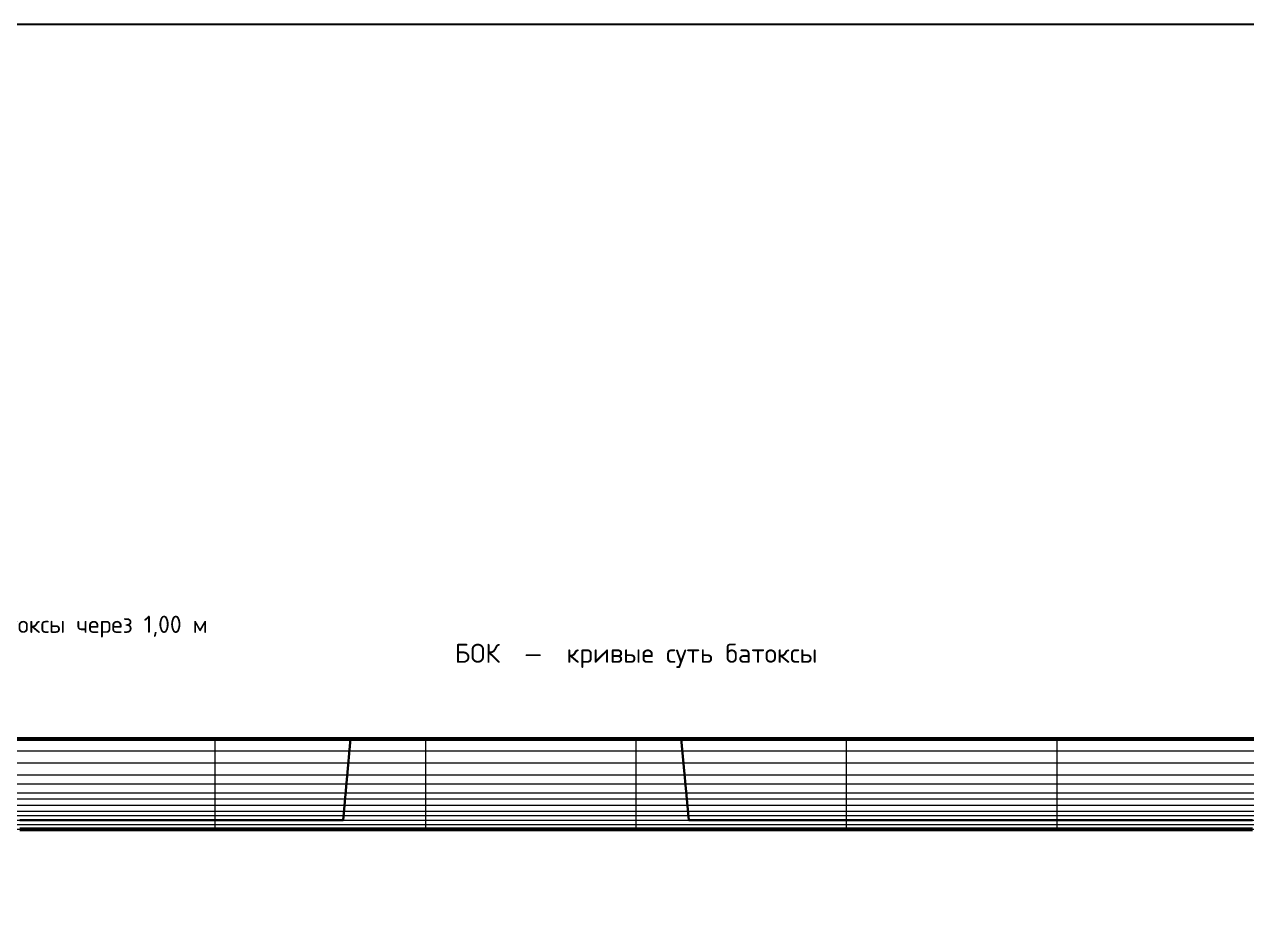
# Model space of a CAD drawing. Header units: millimetres. Extents: x 0 to 899, y -5 to 244.
# Drawn here: x 335.3 to 498.1, y 125.7 to 243.8 of the extents above; entities that cross this region are included whole.
import ezdxf
from ezdxf.enums import TextEntityAlignment as Align

# ---------------------------------------------------------------- set-up
doc = ezdxf.new("R2010")
doc.units = ezdxf.units.MM
doc.linetypes.add('DASHED', pattern=[1.524, 1.27, -0.254])
for name, color, linetype in [('00_РАМКА', 7, 'Continuous'), ('01_ЛИНИИ', 7, 'Continuous'), ('04_ТЕКСТ', 7, 'Continuous')]:
    doc.layers.add(name, color=color, linetype=linetype)
doc.styles.add('ГОСТ', font='isocpeur.ttf')

msp = doc.modelspace()

# ---------------------------------------------------------------- linework, layer by layer
at = {"layer": '00_РАМКА'}
msp.add_lwpolyline([(0, 0), (899.16, 0), (899.16, 243.84), (0, 243.84)], close=True, dxfattribs=at)
at = {"layer": '01_ЛИНИИ', "color": 253, "lineweight": 13, "true_color": 0x9aa4b4}
for points in [[(136.42, 148.73), (697.11, 148.73)], [(136.42, 147.13), (697.11, 147.13)], [(136.42, 145.53), (697.11, 145.53)], [(136.42, 143.93), (697.11, 143.93)], [(136.42, 142.73), (697.11, 142.73)], [(136.42, 141.53), (697.11, 141.53)], [(136.42, 140.73), (697.11, 140.73)], [(136.42, 139.92), (697.11, 139.92)], [(136.42, 139.12), (697.11, 139.12)], [(136.42, 138.52), (697.11, 138.52)], [(136.42, 137.92), (697.11, 137.92)], [(136.42, 137.32), (697.11, 137.32)], [(136.42, 136.72), (697.11, 136.72)]]:
    msp.add_lwpolyline(points, dxfattribs=at)
at = {"layer": '01_ЛИНИИ', "color": 179, "lineweight": 53, "true_color": 0x16202f}
for points in [[(136.42, 148.73), (697.11, 148.73)], [(334.67, 136.72), (335.67, 136.72), (336.67, 136.72), (337.67, 136.72), (338.67, 136.72), (339.67, 136.72), (340.67, 136.72), (341.67, 136.72), (342.68, 136.72), (343.68, 136.72), (344.68, 136.72), (345.68, 136.72), (346.68, 136.72), (347.68, 136.72), (348.68, 136.72), (349.68, 136.72), (350.69, 136.72), (351.69, 136.72), (352.69, 136.72), (353.69, 136.72), (354.69, 136.72), (355.69, 136.72), (356.69, 136.72), (357.69, 136.72), (358.7, 136.72), (359.7, 136.72), (360.7, 136.72), (361.7, 136.72), (362.7, 136.72), (363.7, 136.72), (364.7, 136.72), (365.7, 136.72), (366.7, 136.72), (367.71, 136.72), (368.71, 136.72), (369.71, 136.72), (370.71, 136.72), (371.71, 136.72), (372.71, 136.72), (373.71, 136.72), (374.71, 136.72), (375.72, 136.72), (376.72, 136.72), (377.72, 136.72), (378.72, 136.72), (379.72, 136.72), (380.72, 136.72), (381.72, 136.72), (382.72, 136.72), (383.73, 136.72), (384.73, 136.72), (385.73, 136.72), (386.73, 136.72), (387.73, 136.72), (388.73, 136.72), (389.73, 136.72), (390.73, 136.72), (391.74, 136.72), (392.74, 136.72), (393.74, 136.72), (394.74, 136.72), (395.74, 136.72), (396.74, 136.72), (397.74, 136.72), (398.74, 136.72), (399.75, 136.72), (400.75, 136.72), (401.75, 136.72), (402.75, 136.72), (403.75, 136.72), (404.75, 136.72), (405.75, 136.72), (406.75, 136.72), (407.75, 136.72), (408.76, 136.72), (409.76, 136.72), (410.76, 136.72), (411.76, 136.72), (412.76, 136.72), (413.76, 136.72), (414.76, 136.72), (415.76, 136.72), (416.77, 136.72), (417.77, 136.72), (418.77, 136.72), (419.77, 136.72), (420.77, 136.72), (421.77, 136.72), (422.77, 136.72), (423.77, 136.72), (424.78, 136.72), (425.78, 136.72), (426.78, 136.72), (427.78, 136.72), (428.78, 136.72), (429.78, 136.72), (430.78, 136.72), (431.78, 136.72), (432.79, 136.72), (433.79, 136.72), (434.79, 136.72), (435.79, 136.72), (436.79, 136.72), (437.79, 136.72), (438.79, 136.72), (439.79, 136.72), (440.8, 136.72), (441.8, 136.72), (442.8, 136.72), (443.8, 136.72), (444.8, 136.72), (445.8, 136.72), (446.8, 136.72), (447.8, 136.72), (448.8, 136.72), (449.81, 136.72), (450.81, 136.72), (451.81, 136.72), (452.81, 136.72), (453.81, 136.72), (454.81, 136.72), (455.81, 136.72), (456.81, 136.72), (457.82, 136.72), (458.82, 136.72), (459.82, 136.72), (460.82, 136.72), (461.82, 136.72), (462.82, 136.72), (463.82, 136.72), (464.82, 136.72), (465.83, 136.72), (466.83, 136.72), (467.83, 136.72), (468.83, 136.72), (469.83, 136.72), (470.83, 136.72), (471.83, 136.72), (472.83, 136.72), (473.84, 136.72), (474.84, 136.72), (475.84, 136.72), (476.84, 136.72), (477.84, 136.72), (478.84, 136.72), (479.84, 136.72), (480.84, 136.72), (481.85, 136.72), (482.85, 136.72), (483.85, 136.72), (484.85, 136.72), (485.85, 136.72), (486.85, 136.72), (487.85, 136.72), (488.85, 136.72), (489.85, 136.72), (490.86, 136.72), (491.86, 136.72), (492.86, 136.72), (493.86, 136.72), (494.86, 136.72), (495.86, 136.72), (496.86, 136.72), (497.86, 136.72), (498.87, 136.72)]]:
    msp.add_lwpolyline(points, dxfattribs=at)
at = {"layer": '01_ЛИНИИ', "color": 179, "linetype": 'DASHED', "lineweight": 35, "true_color": 0x16202f}
msp.add_lwpolyline([(334.67, 148.73), (335.67, 148.73), (336.67, 148.73), (337.67, 148.73), (338.67, 148.73), (339.67, 148.73), (340.67, 148.73), (341.67, 148.73), (342.68, 148.73), (343.68, 148.73), (344.68, 148.73), (345.68, 148.73), (346.68, 148.73), (347.68, 148.73), (348.68, 148.73), (349.68, 148.73), (350.69, 148.73), (351.69, 148.73), (352.69, 148.73), (353.69, 148.73), (354.69, 148.73), (355.69, 148.73), (356.69, 148.73), (357.69, 148.73), (358.7, 148.73), (359.7, 148.73), (360.7, 148.73), (361.7, 148.73), (362.7, 148.73), (363.7, 148.73), (364.7, 148.73), (365.7, 148.73), (366.7, 148.73), (367.71, 148.73), (368.71, 148.73), (369.71, 148.73), (370.71, 148.73), (371.71, 148.73), (372.71, 148.73), (373.71, 148.73), (374.71, 148.73), (375.72, 148.73), (376.72, 148.73), (377.72, 148.73), (378.72, 148.73), (379.72, 148.73), (380.72, 148.73), (381.72, 148.73), (382.72, 148.73), (383.73, 148.73), (384.73, 148.73), (385.73, 148.73), (386.73, 148.73), (387.73, 148.73), (388.73, 148.73), (389.73, 148.73), (390.73, 148.73), (391.74, 148.73), (392.74, 148.73), (393.74, 148.73), (394.74, 148.73), (395.74, 148.73), (396.74, 148.73), (397.74, 148.73), (398.74, 148.73), (399.75, 148.73), (400.75, 148.73), (401.75, 148.73), (402.75, 148.73), (403.75, 148.73), (404.75, 148.73), (405.75, 148.73), (406.75, 148.73), (407.75, 148.73), (408.76, 148.73), (409.76, 148.73), (410.76, 148.73), (411.76, 148.73), (412.76, 148.73), (413.76, 148.73), (414.76, 148.73), (415.76, 148.73), (416.77, 148.73), (417.77, 148.73), (418.77, 148.73), (419.77, 148.73), (420.77, 148.73), (421.77, 148.73), (422.77, 148.73), (423.77, 148.73), (424.78, 148.73), (425.78, 148.73), (426.78, 148.73), (427.78, 148.73), (428.78, 148.73), (429.78, 148.73), (430.78, 148.73), (431.78, 148.73), (432.79, 148.73), (433.79, 148.73), (434.79, 148.73), (435.79, 148.73), (436.79, 148.73), (437.79, 148.73), (438.79, 148.73), (439.79, 148.73), (440.8, 148.73), (441.8, 148.73), (442.8, 148.73), (443.8, 148.73), (444.8, 148.73), (445.8, 148.73), (446.8, 148.73), (447.8, 148.73), (448.8, 148.73), (449.81, 148.73), (450.81, 148.73), (451.81, 148.73), (452.81, 148.73), (453.81, 148.73), (454.81, 148.73), (455.81, 148.73), (456.81, 148.73), (457.82, 148.73), (458.82, 148.73), (459.82, 148.73), (460.82, 148.73), (461.82, 148.73), (462.82, 148.73), (463.82, 148.73), (464.82, 148.73), (465.83, 148.73), (466.83, 148.73), (467.83, 148.73), (468.83, 148.73), (469.83, 148.73), (470.83, 148.73), (471.83, 148.73), (472.83, 148.73), (473.84, 148.73), (474.84, 148.73), (475.84, 148.73), (476.84, 148.73), (477.84, 148.73), (478.84, 148.73), (479.84, 148.73), (480.84, 148.73), (481.85, 148.73), (482.85, 148.73), (483.85, 148.73), (484.85, 148.73), (485.85, 148.73), (486.85, 148.73), (487.85, 148.73), (488.85, 148.73), (489.85, 148.73), (490.86, 148.73), (491.86, 148.73), (492.86, 148.73), (493.86, 148.73), (494.86, 148.73), (495.86, 148.73), (496.86, 148.73), (497.86, 148.73), (498.87, 148.73)], dxfattribs=at)
at = {"layer": '01_ЛИНИИ', "color": 146, "lineweight": 30, "true_color": 0x1c5c8a}
for points in [[(334.67, 137.92), (335.67, 137.92), (336.67, 137.92), (337.67, 137.92), (338.67, 137.92), (339.67, 137.92), (340.67, 137.92), (341.67, 137.92), (342.68, 137.92), (343.68, 137.92), (344.68, 137.92), (345.68, 137.92), (346.68, 137.92), (347.68, 137.92), (348.68, 137.92), (349.68, 137.92), (350.69, 137.92), (351.69, 137.92), (352.69, 137.92), (353.69, 137.92), (354.69, 137.92), (355.69, 137.92), (356.69, 137.92), (357.69, 137.92), (358.7, 137.92), (359.7, 137.92), (360.7, 137.92), (361.7, 137.92), (362.7, 137.92), (363.7, 137.92), (364.7, 137.92), (365.7, 137.92), (366.7, 137.92), (367.71, 137.92), (368.71, 137.92), (369.71, 137.92), (370.71, 137.92), (371.71, 137.92), (372.71, 137.92), (373.71, 137.92), (374.71, 137.92), (375.72, 137.92), (376.72, 137.92), (377.72, 137.92), (378.72, 148.73), (379.72, 148.73), (380.72, 148.73), (381.72, 148.73), (382.72, 148.73), (383.73, 148.73), (384.73, 148.73), (385.73, 148.73), (386.73, 148.73), (387.73, 148.73), (388.73, 148.73), (389.73, 148.73), (390.73, 148.73), (391.74, 148.73), (392.74, 148.73), (393.74, 148.73), (394.74, 148.73), (395.74, 148.73), (396.74, 148.73), (397.74, 148.73), (398.74, 148.73), (399.75, 148.73), (400.75, 148.73), (401.75, 148.73), (402.75, 148.73), (403.75, 148.73), (404.75, 148.73), (405.75, 148.73), (406.75, 148.73), (407.75, 148.73), (408.76, 148.73), (409.76, 148.73), (410.76, 148.73), (411.76, 148.73), (412.76, 148.73), (413.76, 148.73), (414.76, 148.73), (415.76, 148.73), (416.77, 148.73), (417.77, 148.73), (418.77, 148.73), (419.77, 148.73), (420.77, 148.73), (421.77, 148.73), (422.77, 148.73), (423.77, 137.92), (424.78, 137.92), (425.78, 137.92), (426.78, 137.92), (427.78, 137.92), (428.78, 137.92), (429.78, 137.92), (430.78, 137.92), (431.78, 137.92), (432.79, 137.92), (433.79, 137.92), (434.79, 137.92), (435.79, 137.92), (436.79, 137.92), (437.79, 137.92), (438.79, 137.92), (439.79, 137.92), (440.8, 137.92), (441.8, 137.92), (442.8, 137.92), (443.8, 137.92), (444.8, 137.92), (445.8, 137.92), (446.8, 137.92), (447.8, 137.92), (448.8, 137.92), (449.81, 137.92), (450.81, 137.92), (451.81, 137.92), (452.81, 137.92), (453.81, 137.92), (454.81, 137.92), (455.81, 137.92), (456.81, 137.92), (457.82, 137.92), (458.82, 137.92), (459.82, 137.92), (460.82, 137.92), (461.82, 137.92), (462.82, 137.92), (463.82, 137.92), (464.82, 137.92), (465.83, 137.92), (466.83, 137.92), (467.83, 137.92), (468.83, 137.92), (469.83, 137.92), (470.83, 137.92), (471.83, 137.92), (472.83, 137.92), (473.84, 137.92), (474.84, 137.92), (475.84, 137.92), (476.84, 137.92), (477.84, 137.92), (478.84, 137.92), (479.84, 137.92), (480.84, 137.92), (481.85, 137.92), (482.85, 137.92), (483.85, 137.92), (484.85, 137.92), (485.85, 137.92), (486.85, 137.92), (487.85, 137.92), (488.85, 137.92), (489.85, 137.92), (490.86, 137.92), (491.86, 137.92), (492.86, 137.92), (493.86, 137.92), (494.86, 137.92), (495.86, 137.92), (496.86, 137.92), (497.86, 137.92), (498.87, 137.92)], [(334.67, 136.72), (335.67, 136.72), (336.67, 136.72), (337.67, 136.72), (338.67, 136.72), (339.67, 136.72), (340.67, 136.72), (341.67, 136.72), (342.68, 136.72), (343.68, 136.72), (344.68, 136.72), (345.68, 136.72), (346.68, 136.72), (347.68, 136.72), (348.68, 136.72), (349.68, 136.72), (350.69, 136.72), (351.69, 136.72), (352.69, 136.72), (353.69, 136.72), (354.69, 136.72), (355.69, 136.72), (356.69, 136.72), (357.69, 136.72), (358.7, 136.72), (359.7, 136.72), (360.7, 136.72), (361.7, 136.72), (362.7, 136.72), (363.7, 136.72), (364.7, 136.72), (365.7, 136.72), (366.7, 136.72), (367.71, 136.72), (368.71, 136.72), (369.71, 136.72), (370.71, 136.72), (371.71, 136.72), (372.71, 136.72), (373.71, 136.72), (374.71, 136.72), (375.72, 136.72), (376.72, 136.72), (377.72, 136.72), (378.72, 136.72), (379.72, 136.72), (380.72, 136.72), (381.72, 136.72), (382.72, 136.72), (383.73, 136.72), (384.73, 136.72), (385.73, 136.72), (386.73, 136.72), (387.73, 136.72), (388.73, 136.72), (389.73, 136.72), (390.73, 136.72), (391.74, 136.72), (392.74, 136.72), (393.74, 136.72), (394.74, 136.72), (395.74, 136.72), (396.74, 136.72), (397.74, 136.72), (398.74, 136.72), (399.75, 136.72), (400.75, 136.72), (401.75, 136.72), (402.75, 136.72), (403.75, 136.72), (404.75, 136.72), (405.75, 136.72), (406.75, 136.72), (407.75, 136.72), (408.76, 136.72), (409.76, 136.72), (410.76, 136.72), (411.76, 136.72), (412.76, 136.72), (413.76, 136.72), (414.76, 136.72), (415.76, 136.72), (416.77, 136.72), (417.77, 136.72), (418.77, 136.72), (419.77, 136.72), (420.77, 136.72), (421.77, 136.72), (422.77, 136.72), (423.77, 136.72), (424.78, 136.72), (425.78, 136.72), (426.78, 136.72), (427.78, 136.72), (428.78, 136.72), (429.78, 136.72), (430.78, 136.72), (431.78, 136.72), (432.79, 136.72), (433.79, 136.72), (434.79, 136.72), (435.79, 136.72), (436.79, 136.72), (437.79, 136.72), (438.79, 136.72), (439.79, 136.72), (440.8, 136.72), (441.8, 136.72), (442.8, 136.72), (443.8, 136.72), (444.8, 136.72), (445.8, 136.72), (446.8, 136.72), (447.8, 136.72), (448.8, 136.72), (449.81, 136.72), (450.81, 136.72), (451.81, 136.72), (452.81, 136.72), (453.81, 136.72), (454.81, 136.72), (455.81, 136.72), (456.81, 136.72), (457.82, 136.72), (458.82, 136.72), (459.82, 136.72), (460.82, 136.72), (461.82, 136.72), (462.82, 136.72), (463.82, 136.72), (464.82, 136.72), (465.83, 136.72), (466.83, 136.72), (467.83, 136.72), (468.83, 136.72), (469.83, 136.72), (470.83, 136.72), (471.83, 136.72), (472.83, 136.72), (473.84, 136.72), (474.84, 136.72), (475.84, 136.72), (476.84, 136.72), (477.84, 136.72), (478.84, 136.72), (479.84, 136.72), (480.84, 136.72), (481.85, 136.72), (482.85, 136.72), (483.85, 136.72), (484.85, 136.72), (485.85, 136.72), (486.85, 136.72), (487.85, 136.72), (488.85, 136.72), (489.85, 136.72), (490.86, 136.72), (491.86, 136.72), (492.86, 136.72), (493.86, 136.72), (494.86, 136.72), (495.86, 136.72), (496.86, 136.72), (497.86, 136.72), (498.87, 136.72)], [(334.67, 136.72), (335.67, 136.72), (336.67, 136.72), (337.67, 136.72), (338.67, 136.72), (339.67, 136.72), (340.67, 136.72), (341.67, 136.72), (342.68, 136.72), (343.68, 136.72), (344.68, 136.72), (345.68, 136.72), (346.68, 136.72), (347.68, 136.72), (348.68, 136.72), (349.68, 136.72), (350.69, 136.72), (351.69, 136.72), (352.69, 136.72), (353.69, 136.72), (354.69, 136.72), (355.69, 136.72), (356.69, 136.72), (357.69, 136.72), (358.7, 136.72), (359.7, 136.72), (360.7, 136.72), (361.7, 136.72), (362.7, 136.72), (363.7, 136.72), (364.7, 136.72), (365.7, 136.72), (366.7, 136.72), (367.71, 136.72), (368.71, 136.72), (369.71, 136.72), (370.71, 136.72), (371.71, 136.72), (372.71, 136.72), (373.71, 136.72), (374.71, 136.72), (375.72, 136.72), (376.72, 136.72), (377.72, 136.72), (378.72, 136.72), (379.72, 136.72), (380.72, 136.72), (381.72, 136.72), (382.72, 136.72), (383.73, 136.72), (384.73, 136.72), (385.73, 136.72), (386.73, 136.72), (387.73, 136.72), (388.73, 136.72), (389.73, 136.72), (390.73, 136.72), (391.74, 136.72), (392.74, 136.72), (393.74, 136.72), (394.74, 136.72), (395.74, 136.72), (396.74, 136.72), (397.74, 136.72), (398.74, 136.72), (399.75, 136.72), (400.75, 136.72), (401.75, 136.72), (402.75, 136.72), (403.75, 136.72), (404.75, 136.72), (405.75, 136.72), (406.75, 136.72), (407.75, 136.72), (408.76, 136.72), (409.76, 136.72), (410.76, 136.72), (411.76, 136.72), (412.76, 136.72), (413.76, 136.72), (414.76, 136.72), (415.76, 136.72), (416.77, 136.72), (417.77, 136.72), (418.77, 136.72), (419.77, 136.72), (420.77, 136.72), (421.77, 136.72), (422.77, 136.72), (423.77, 136.72), (424.78, 136.72), (425.78, 136.72), (426.78, 136.72), (427.78, 136.72), (428.78, 136.72), (429.78, 136.72), (430.78, 136.72), (431.78, 136.72), (432.79, 136.72), (433.79, 136.72), (434.79, 136.72), (435.79, 136.72), (436.79, 136.72), (437.79, 136.72), (438.79, 136.72), (439.79, 136.72), (440.8, 136.72), (441.8, 136.72), (442.8, 136.72), (443.8, 136.72), (444.8, 136.72), (445.8, 136.72), (446.8, 136.72), (447.8, 136.72), (448.8, 136.72), (449.81, 136.72), (450.81, 136.72), (451.81, 136.72), (452.81, 136.72), (453.81, 136.72), (454.81, 136.72), (455.81, 136.72), (456.81, 136.72), (457.82, 136.72), (458.82, 136.72), (459.82, 136.72), (460.82, 136.72), (461.82, 136.72), (462.82, 136.72), (463.82, 136.72), (464.82, 136.72), (465.83, 136.72), (466.83, 136.72), (467.83, 136.72), (468.83, 136.72), (469.83, 136.72), (470.83, 136.72), (471.83, 136.72), (472.83, 136.72), (473.84, 136.72), (474.84, 136.72), (475.84, 136.72), (476.84, 136.72), (477.84, 136.72), (478.84, 136.72), (479.84, 136.72), (480.84, 136.72), (481.85, 136.72), (482.85, 136.72), (483.85, 136.72), (484.85, 136.72), (485.85, 136.72), (486.85, 136.72), (487.85, 136.72), (488.85, 136.72), (489.85, 136.72), (490.86, 136.72), (491.86, 136.72), (492.86, 136.72), (493.86, 136.72), (494.86, 136.72), (495.86, 136.72), (496.86, 136.72), (497.86, 136.72), (498.87, 136.72)], [(334.67, 136.72), (335.67, 136.72), (336.67, 136.72), (337.67, 136.72), (338.67, 136.72), (339.67, 136.72), (340.67, 136.72), (341.67, 136.72), (342.68, 136.72), (343.68, 136.72), (344.68, 136.72), (345.68, 136.72), (346.68, 136.72), (347.68, 136.72), (348.68, 136.72), (349.68, 136.72), (350.69, 136.72), (351.69, 136.72), (352.69, 136.72), (353.69, 136.72), (354.69, 136.72), (355.69, 136.72), (356.69, 136.72), (357.69, 136.72), (358.7, 136.72), (359.7, 136.72), (360.7, 136.72), (361.7, 136.72), (362.7, 136.72), (363.7, 136.72), (364.7, 136.72), (365.7, 136.72), (366.7, 136.72), (367.71, 136.72), (368.71, 136.72), (369.71, 136.72), (370.71, 136.72), (371.71, 136.72), (372.71, 136.72), (373.71, 136.72), (374.71, 136.72), (375.72, 136.72), (376.72, 136.72), (377.72, 136.72), (378.72, 136.72), (379.72, 136.72), (380.72, 136.72), (381.72, 136.72), (382.72, 136.72), (383.73, 136.72), (384.73, 136.72), (385.73, 136.72), (386.73, 136.72), (387.73, 136.72), (388.73, 136.72), (389.73, 136.72), (390.73, 136.72), (391.74, 136.72), (392.74, 136.72), (393.74, 136.72), (394.74, 136.72), (395.74, 136.72), (396.74, 136.72), (397.74, 136.72), (398.74, 136.72), (399.75, 136.72), (400.75, 136.72), (401.75, 136.72), (402.75, 136.72), (403.75, 136.72), (404.75, 136.72), (405.75, 136.72), (406.75, 136.72), (407.75, 136.72), (408.76, 136.72), (409.76, 136.72), (410.76, 136.72), (411.76, 136.72), (412.76, 136.72), (413.76, 136.72), (414.76, 136.72), (415.76, 136.72), (416.77, 136.72), (417.77, 136.72), (418.77, 136.72), (419.77, 136.72), (420.77, 136.72), (421.77, 136.72), (422.77, 136.72), (423.77, 136.72), (424.78, 136.72), (425.78, 136.72), (426.78, 136.72), (427.78, 136.72), (428.78, 136.72), (429.78, 136.72), (430.78, 136.72), (431.78, 136.72), (432.79, 136.72), (433.79, 136.72), (434.79, 136.72), (435.79, 136.72), (436.79, 136.72), (437.79, 136.72), (438.79, 136.72), (439.79, 136.72), (440.8, 136.72), (441.8, 136.72), (442.8, 136.72), (443.8, 136.72), (444.8, 136.72), (445.8, 136.72), (446.8, 136.72), (447.8, 136.72), (448.8, 136.72), (449.81, 136.72), (450.81, 136.72), (451.81, 136.72), (452.81, 136.72), (453.81, 136.72), (454.81, 136.72), (455.81, 136.72), (456.81, 136.72), (457.82, 136.72), (458.82, 136.72), (459.82, 136.72), (460.82, 136.72), (461.82, 136.72), (462.82, 136.72), (463.82, 136.72), (464.82, 136.72), (465.83, 136.72), (466.83, 136.72), (467.83, 136.72), (468.83, 136.72), (469.83, 136.72), (470.83, 136.72), (471.83, 136.72), (472.83, 136.72), (473.84, 136.72), (474.84, 136.72), (475.84, 136.72), (476.84, 136.72), (477.84, 136.72), (478.84, 136.72), (479.84, 136.72), (480.84, 136.72), (481.85, 136.72), (482.85, 136.72), (483.85, 136.72), (484.85, 136.72), (485.85, 136.72), (486.85, 136.72), (487.85, 136.72), (488.85, 136.72), (489.85, 136.72), (490.86, 136.72), (491.86, 136.72), (492.86, 136.72), (493.86, 136.72), (494.86, 136.72), (495.86, 136.72), (496.86, 136.72), (497.86, 136.72), (498.87, 136.72)], [(334.67, 136.72), (335.67, 136.72), (336.67, 136.72), (337.67, 136.72), (338.67, 136.72), (339.67, 136.72), (340.67, 136.72), (341.67, 136.72), (342.68, 136.72), (343.68, 136.72), (344.68, 136.72), (345.68, 136.72), (346.68, 136.72), (347.68, 136.72), (348.68, 136.72), (349.68, 136.72), (350.69, 136.72), (351.69, 136.72), (352.69, 136.72), (353.69, 136.72), (354.69, 136.72), (355.69, 136.72), (356.69, 136.72), (357.69, 136.72), (358.7, 136.72), (359.7, 136.72), (360.7, 136.72), (361.7, 136.72), (362.7, 136.72), (363.7, 136.72), (364.7, 136.72), (365.7, 136.72), (366.7, 136.72), (367.71, 136.72), (368.71, 136.72), (369.71, 136.72), (370.71, 136.72), (371.71, 136.72), (372.71, 136.72), (373.71, 136.72), (374.71, 136.72), (375.72, 136.72), (376.72, 136.72), (377.72, 136.72), (378.72, 136.72), (379.72, 136.72), (380.72, 136.72), (381.72, 136.72), (382.72, 136.72), (383.73, 136.72), (384.73, 136.72), (385.73, 136.72), (386.73, 136.72), (387.73, 136.72), (388.73, 136.72), (389.73, 136.72), (390.73, 136.72), (391.74, 136.72), (392.74, 136.72), (393.74, 136.72), (394.74, 136.72), (395.74, 136.72), (396.74, 136.72), (397.74, 136.72), (398.74, 136.72), (399.75, 136.72), (400.75, 136.72), (401.75, 136.72), (402.75, 136.72), (403.75, 136.72), (404.75, 136.72), (405.75, 136.72), (406.75, 136.72), (407.75, 136.72), (408.76, 136.72), (409.76, 136.72), (410.76, 136.72), (411.76, 136.72), (412.76, 136.72), (413.76, 136.72), (414.76, 136.72), (415.76, 136.72), (416.77, 136.72), (417.77, 136.72), (418.77, 136.72), (419.77, 136.72), (420.77, 136.72), (421.77, 136.72), (422.77, 136.72), (423.77, 136.72), (424.78, 136.72), (425.78, 136.72), (426.78, 136.72), (427.78, 136.72), (428.78, 136.72), (429.78, 136.72), (430.78, 136.72), (431.78, 136.72), (432.79, 136.72), (433.79, 136.72), (434.79, 136.72), (435.79, 136.72), (436.79, 136.72), (437.79, 136.72), (438.79, 136.72), (439.79, 136.72), (440.8, 136.72), (441.8, 136.72), (442.8, 136.72), (443.8, 136.72), (444.8, 136.72), (445.8, 136.72), (446.8, 136.72), (447.8, 136.72), (448.8, 136.72), (449.81, 136.72), (450.81, 136.72), (451.81, 136.72), (452.81, 136.72), (453.81, 136.72), (454.81, 136.72), (455.81, 136.72), (456.81, 136.72), (457.82, 136.72), (458.82, 136.72), (459.82, 136.72), (460.82, 136.72), (461.82, 136.72), (462.82, 136.72), (463.82, 136.72), (464.82, 136.72), (465.83, 136.72), (466.83, 136.72), (467.83, 136.72), (468.83, 136.72), (469.83, 136.72), (470.83, 136.72), (471.83, 136.72), (472.83, 136.72), (473.84, 136.72), (474.84, 136.72), (475.84, 136.72), (476.84, 136.72), (477.84, 136.72), (478.84, 136.72), (479.84, 136.72), (480.84, 136.72), (481.85, 136.72), (482.85, 136.72), (483.85, 136.72), (484.85, 136.72), (485.85, 136.72), (486.85, 136.72), (487.85, 136.72), (488.85, 136.72), (489.85, 136.72), (490.86, 136.72), (491.86, 136.72), (492.86, 136.72), (493.86, 136.72), (494.86, 136.72), (495.86, 136.72), (496.86, 136.72), (497.86, 136.72), (498.87, 136.72)], [(334.67, 136.72), (335.67, 136.72), (336.67, 136.72), (337.67, 136.72), (338.67, 136.72), (339.67, 136.72), (340.67, 136.72), (341.67, 136.72), (342.68, 136.72), (343.68, 136.72), (344.68, 136.72), (345.68, 136.72), (346.68, 136.72), (347.68, 136.72), (348.68, 136.72), (349.68, 136.72), (350.69, 136.72), (351.69, 136.72), (352.69, 136.72), (353.69, 136.72), (354.69, 136.72), (355.69, 136.72), (356.69, 136.72), (357.69, 136.72), (358.7, 136.72), (359.7, 136.72), (360.7, 136.72), (361.7, 136.72), (362.7, 136.72), (363.7, 136.72), (364.7, 136.72), (365.7, 136.72), (366.7, 136.72), (367.71, 136.72), (368.71, 136.72), (369.71, 136.72), (370.71, 136.72), (371.71, 136.72), (372.71, 136.72), (373.71, 136.72), (374.71, 136.72), (375.72, 136.72), (376.72, 136.72), (377.72, 136.72), (378.72, 136.72), (379.72, 136.72), (380.72, 136.72), (381.72, 136.72), (382.72, 136.72), (383.73, 136.72), (384.73, 136.72), (385.73, 136.72), (386.73, 136.72), (387.73, 136.72), (388.73, 136.72), (389.73, 136.72), (390.73, 136.72), (391.74, 136.72), (392.74, 136.72), (393.74, 136.72), (394.74, 136.72), (395.74, 136.72), (396.74, 136.72), (397.74, 136.72), (398.74, 136.72), (399.75, 136.72), (400.75, 136.72), (401.75, 136.72), (402.75, 136.72), (403.75, 136.72), (404.75, 136.72), (405.75, 136.72), (406.75, 136.72), (407.75, 136.72), (408.76, 136.72), (409.76, 136.72), (410.76, 136.72), (411.76, 136.72), (412.76, 136.72), (413.76, 136.72), (414.76, 136.72), (415.76, 136.72), (416.77, 136.72), (417.77, 136.72), (418.77, 136.72), (419.77, 136.72), (420.77, 136.72), (421.77, 136.72), (422.77, 136.72), (423.77, 136.72), (424.78, 136.72), (425.78, 136.72), (426.78, 136.72), (427.78, 136.72), (428.78, 136.72), (429.78, 136.72), (430.78, 136.72), (431.78, 136.72), (432.79, 136.72), (433.79, 136.72), (434.79, 136.72), (435.79, 136.72), (436.79, 136.72), (437.79, 136.72), (438.79, 136.72), (439.79, 136.72), (440.8, 136.72), (441.8, 136.72), (442.8, 136.72), (443.8, 136.72), (444.8, 136.72), (445.8, 136.72), (446.8, 136.72), (447.8, 136.72), (448.8, 136.72), (449.81, 136.72), (450.81, 136.72), (451.81, 136.72), (452.81, 136.72), (453.81, 136.72), (454.81, 136.72), (455.81, 136.72), (456.81, 136.72), (457.82, 136.72), (458.82, 136.72), (459.82, 136.72), (460.82, 136.72), (461.82, 136.72), (462.82, 136.72), (463.82, 136.72), (464.82, 136.72), (465.83, 136.72), (466.83, 136.72), (467.83, 136.72), (468.83, 136.72), (469.83, 136.72), (470.83, 136.72), (471.83, 136.72), (472.83, 136.72), (473.84, 136.72), (474.84, 136.72), (475.84, 136.72), (476.84, 136.72), (477.84, 136.72), (478.84, 136.72), (479.84, 136.72), (480.84, 136.72), (481.85, 136.72), (482.85, 136.72), (483.85, 136.72), (484.85, 136.72), (485.85, 136.72), (486.85, 136.72), (487.85, 136.72), (488.85, 136.72), (489.85, 136.72), (490.86, 136.72), (491.86, 136.72), (492.86, 136.72), (493.86, 136.72), (494.86, 136.72), (495.86, 136.72), (496.86, 136.72), (497.86, 136.72), (498.87, 136.72)], [(334.67, 136.72), (335.67, 136.72), (336.67, 136.72), (337.67, 136.72), (338.67, 136.72), (339.67, 136.72), (340.67, 136.72), (341.67, 136.72), (342.68, 136.72), (343.68, 136.72), (344.68, 136.72), (345.68, 136.72), (346.68, 136.72), (347.68, 136.72), (348.68, 136.72), (349.68, 136.72), (350.69, 136.72), (351.69, 136.72), (352.69, 136.72), (353.69, 136.72), (354.69, 136.72), (355.69, 136.72), (356.69, 136.72), (357.69, 136.72), (358.7, 136.72), (359.7, 136.72), (360.7, 136.72), (361.7, 136.72), (362.7, 136.72), (363.7, 136.72), (364.7, 136.72), (365.7, 136.72), (366.7, 136.72), (367.71, 136.72), (368.71, 136.72), (369.71, 136.72), (370.71, 136.72), (371.71, 136.72), (372.71, 136.72), (373.71, 136.72), (374.71, 136.72), (375.72, 136.72), (376.72, 136.72), (377.72, 136.72), (378.72, 136.72), (379.72, 136.72), (380.72, 136.72), (381.72, 136.72), (382.72, 136.72), (383.73, 136.72), (384.73, 136.72), (385.73, 136.72), (386.73, 136.72), (387.73, 136.72), (388.73, 136.72), (389.73, 136.72), (390.73, 136.72), (391.74, 136.72), (392.74, 136.72), (393.74, 136.72), (394.74, 136.72), (395.74, 136.72), (396.74, 136.72), (397.74, 136.72), (398.74, 136.72), (399.75, 136.72), (400.75, 136.72), (401.75, 136.72), (402.75, 136.72), (403.75, 136.72), (404.75, 136.72), (405.75, 136.72), (406.75, 136.72), (407.75, 136.72), (408.76, 136.72), (409.76, 136.72), (410.76, 136.72), (411.76, 136.72), (412.76, 136.72), (413.76, 136.72), (414.76, 136.72), (415.76, 136.72), (416.77, 136.72), (417.77, 136.72), (418.77, 136.72), (419.77, 136.72), (420.77, 136.72), (421.77, 136.72), (422.77, 136.72), (423.77, 136.72), (424.78, 136.72), (425.78, 136.72), (426.78, 136.72), (427.78, 136.72), (428.78, 136.72), (429.78, 136.72), (430.78, 136.72), (431.78, 136.72), (432.79, 136.72), (433.79, 136.72), (434.79, 136.72), (435.79, 136.72), (436.79, 136.72), (437.79, 136.72), (438.79, 136.72), (439.79, 136.72), (440.8, 136.72), (441.8, 136.72), (442.8, 136.72), (443.8, 136.72), (444.8, 136.72), (445.8, 136.72), (446.8, 136.72), (447.8, 136.72), (448.8, 136.72), (449.81, 136.72), (450.81, 136.72), (451.81, 136.72), (452.81, 136.72), (453.81, 136.72), (454.81, 136.72), (455.81, 136.72), (456.81, 136.72), (457.82, 136.72), (458.82, 136.72), (459.82, 136.72), (460.82, 136.72), (461.82, 136.72), (462.82, 136.72), (463.82, 136.72), (464.82, 136.72), (465.83, 136.72), (466.83, 136.72), (467.83, 136.72), (468.83, 136.72), (469.83, 136.72), (470.83, 136.72), (471.83, 136.72), (472.83, 136.72), (473.84, 136.72), (474.84, 136.72), (475.84, 136.72), (476.84, 136.72), (477.84, 136.72), (478.84, 136.72), (479.84, 136.72), (480.84, 136.72), (481.85, 136.72), (482.85, 136.72), (483.85, 136.72), (484.85, 136.72), (485.85, 136.72), (486.85, 136.72), (487.85, 136.72), (488.85, 136.72), (489.85, 136.72), (490.86, 136.72), (491.86, 136.72), (492.86, 136.72), (493.86, 136.72), (494.86, 136.72), (495.86, 136.72), (496.86, 136.72), (497.86, 136.72), (498.87, 136.72)], [(334.67, 136.72), (335.67, 136.72), (336.67, 136.72), (337.67, 136.72), (338.67, 136.72), (339.67, 136.72), (340.67, 136.72), (341.67, 136.72), (342.68, 136.72), (343.68, 136.72), (344.68, 136.72), (345.68, 136.72), (346.68, 136.72), (347.68, 136.72), (348.68, 136.72), (349.68, 136.72), (350.69, 136.72), (351.69, 136.72), (352.69, 136.72), (353.69, 136.72), (354.69, 136.72), (355.69, 136.72), (356.69, 136.72), (357.69, 136.72), (358.7, 136.72), (359.7, 136.72), (360.7, 136.72), (361.7, 136.72), (362.7, 136.72), (363.7, 136.72), (364.7, 136.72), (365.7, 136.72), (366.7, 136.72), (367.71, 136.72), (368.71, 136.72), (369.71, 136.72), (370.71, 136.72), (371.71, 136.72), (372.71, 136.72), (373.71, 136.72), (374.71, 136.72), (375.72, 136.72), (376.72, 136.72), (377.72, 136.72), (378.72, 136.72), (379.72, 136.72), (380.72, 136.72), (381.72, 136.72), (382.72, 136.72), (383.73, 136.72), (384.73, 136.72), (385.73, 136.72), (386.73, 136.72), (387.73, 136.72), (388.73, 136.72), (389.73, 136.72), (390.73, 136.72), (391.74, 136.72), (392.74, 136.72), (393.74, 136.72), (394.74, 136.72), (395.74, 136.72), (396.74, 136.72), (397.74, 136.72), (398.74, 136.72), (399.75, 136.72), (400.75, 136.72), (401.75, 136.72), (402.75, 136.72), (403.75, 136.72), (404.75, 136.72), (405.75, 136.72), (406.75, 136.72), (407.75, 136.72), (408.76, 136.72), (409.76, 136.72), (410.76, 136.72), (411.76, 136.72), (412.76, 136.72), (413.76, 136.72), (414.76, 136.72), (415.76, 136.72), (416.77, 136.72), (417.77, 136.72), (418.77, 136.72), (419.77, 136.72), (420.77, 136.72), (421.77, 136.72), (422.77, 136.72), (423.77, 136.72), (424.78, 136.72), (425.78, 136.72), (426.78, 136.72), (427.78, 136.72), (428.78, 136.72), (429.78, 136.72), (430.78, 136.72), (431.78, 136.72), (432.79, 136.72), (433.79, 136.72), (434.79, 136.72), (435.79, 136.72), (436.79, 136.72), (437.79, 136.72), (438.79, 136.72), (439.79, 136.72), (440.8, 136.72), (441.8, 136.72), (442.8, 136.72), (443.8, 136.72), (444.8, 136.72), (445.8, 136.72), (446.8, 136.72), (447.8, 136.72), (448.8, 136.72), (449.81, 136.72), (450.81, 136.72), (451.81, 136.72), (452.81, 136.72), (453.81, 136.72), (454.81, 136.72), (455.81, 136.72), (456.81, 136.72), (457.82, 136.72), (458.82, 136.72), (459.82, 136.72), (460.82, 136.72), (461.82, 136.72), (462.82, 136.72), (463.82, 136.72), (464.82, 136.72), (465.83, 136.72), (466.83, 136.72), (467.83, 136.72), (468.83, 136.72), (469.83, 136.72), (470.83, 136.72), (471.83, 136.72), (472.83, 136.72), (473.84, 136.72), (474.84, 136.72), (475.84, 136.72), (476.84, 136.72), (477.84, 136.72), (478.84, 136.72), (479.84, 136.72), (480.84, 136.72), (481.85, 136.72), (482.85, 136.72), (483.85, 136.72), (484.85, 136.72), (485.85, 136.72), (486.85, 136.72), (487.85, 136.72), (488.85, 136.72), (489.85, 136.72), (490.86, 136.72), (491.86, 136.72), (492.86, 136.72), (493.86, 136.72), (494.86, 136.72), (495.86, 136.72), (496.86, 136.72), (497.86, 136.72), (498.87, 136.72)]]:
    msp.add_lwpolyline(points, dxfattribs=at)
at = {"layer": '01_ЛИНИИ', "color": 253, "lineweight": 18, "true_color": 0x9aa4b4}
for points in [[(360.7, 136.72), (360.7, 148.73)], [(388.73, 136.72), (388.73, 148.73)], [(416.77, 136.72), (416.77, 148.73)], [(444.8, 136.72), (444.8, 148.73)], [(472.83, 136.72), (472.83, 148.73)]]:
    msp.add_lwpolyline(points, dxfattribs=at)

# ---------------------------------------------------------------- texts
at = {"layer": '04_ТЕКСТ', "color": 157, "true_color": 0x56627a, "style": 'ГОСТ'}
msp.add_text('L = 140.0 м   B = 16.50 м   H = 3.00 м   T = 1.26 м   теоретическая шпация L/20 = 7.00 м   ватерлинии 0,00…4,20 м   батоксы через 1,00 м', height=2.286, dxfattribs=at).set_placement((254.92, 163.98), align=Align.MIDDLE_CENTER)
at = {"layer": '04_ТЕКСТ', "color": 179, "true_color": 0x16202f, "style": 'ГОСТ'}
msp.add_text('БОК  —  кривые суть батоксы', height=2.54, dxfattribs=at).set_placement((416.77, 160.13), align=Align.MIDDLE_CENTER)

doc.saveas('drawing.dxf')
